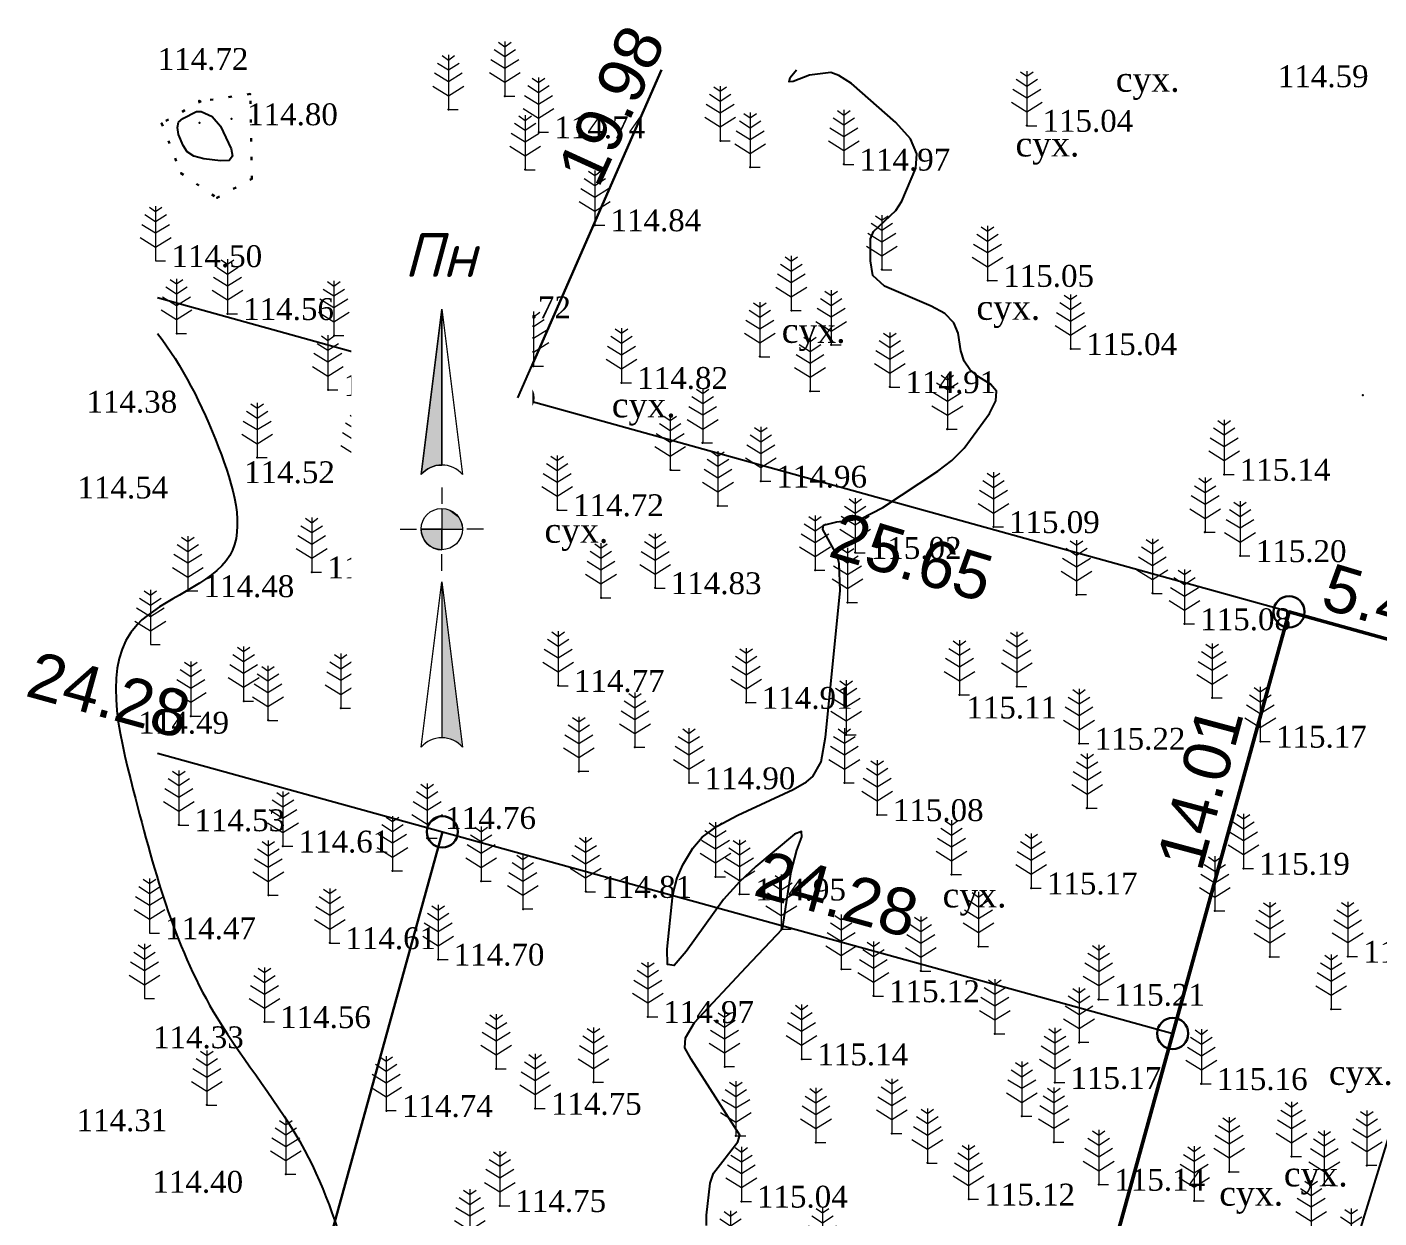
# Model space of a CAD drawing. Header units: millimetres. Extents: x 5405620.8 to 5405710.3, y 5524816.9 to 5524898.3.
# Drawn here: x 5405620.76 to 5405664.08, y 5524860.1 to 5524898.25 of the extents above; entities that cross this region are included whole.
import ezdxf
from ezdxf.enums import TextEntityAlignment as Align

# ---------------------------------------------------------------- set-up
doc = ezdxf.new("R2010")
doc.units = ezdxf.units.MM
doc.set_wipeout_variables(frame=1)
doc.linetypes.add('1', pattern=[6, 3, -3])
doc.linetypes.add('HIDDEN', pattern=[0.5, 0, -0.5])
for name, color, linetype, lineweight in [('#Лист (текст_ПН)', 250, 'Continuous', 0), ('#Штамп', 250, 'Continuous', 0), ('Контур', 7, 'HIDDEN', 30), ('ТОЧКИ', 7, 'Continuous', 30)]:
    doc.layers.add(name, color=color, linetype=linetype, lineweight=lineweight)
for name, color, linetype in [('61420000', 7, 'Continuous'), ('горизонтали', 42, 'Continuous'), ('Ділянки_Межі', 10, 'Continuous'), ('надписи', 7, 'Continuous'), ('Ограда каменная', 7, 'g5_472'), ('отметки', 7, 'Continuous'), ('промеры', 185, 'Continuous'), ('Растительность', 7, 'Continuous')]:
    doc.layers.add(name, color=color, linetype=linetype)
doc.styles.get("Standard").update_dxf_attribs({"font": 'arial.ttf'})
doc.styles.add('times', font='times.ttf')
doc.styles.add('Мой_Топо', font='isocpeui.ttf')
doc.linetypes.add('g5_472', pattern='A,0,-4,[25,GUGK_2005.shx,S=0.4,R=0,X=0,Y=-0.2],0', length=4)

# ---------------------------------------------------------------- blocks, each defined once
blk = doc.blocks.new('A$C51FE15A3')
at = {"layer": 'Растительность', "color": 94, "lineweight": 0}
for points in [[(0, 1.75), (0, 0), (0.319, 0)], [(-0.343, 1.489), (0, 1.267), (0.343, 1.489)], [(-0.201, 1.726), (0, 1.584), (0.201, 1.726)], [(-0.447, 1.172), (0, 0.895), (0.447, 1.172)], [(-0.493, 0.753), (0, 0.444), (0.493, 0.753)]]:
    blk.add_lwpolyline(points, dxfattribs=at)
blk = doc.blocks.new('*U6')
at = {"color": 0}
for points in [[(-0.1125, 0), (-0.1087, -0.0291), (-0.0974, -0.0563)], [(-0.1125, 0), (-0.0974, -0.0563), (0, 0)], [(-0.0974, -0.0563), (0, -0.1125), (0, 0)], [(-0.0974, -0.0563), (-0.0795, -0.0795), (-0.0563, -0.0974)], [(-0.0974, -0.0563), (-0.0563, -0.0974), (0, -0.1125)], [(-0.0563, -0.0974), (-0.0291, -0.1087), (0, -0.1125)]]:
    blk.add_solid(points, dxfattribs=at)
blk = doc.blocks.new('*U7')
at = {"color": 0}
for points in [[(0, 0), (0.0974, 0.0563), (0, 0.1125)], [(0.0974, 0.0563), (0.0291, 0.1087), (0, 0.1125)], [(0.0974, 0.0563), (0.0563, 0.0974), (0.0291, 0.1087)], [(0.0974, 0.0563), (0.0795, 0.0795), (0.0563, 0.0974)], [(0, 0), (0.1125, 0), (0.0974, 0.0563)], [(0.1125, 0), (0.1087, 0.0291), (0.0974, 0.0563)]]:
    blk.add_solid(points, dxfattribs=at)
blk = doc.blocks.new('*U8')
at = {"color": 0}
for points in [[(0, -1.1363), (0.0212, -1.1378), (0, -0.288)], [(0.0212, -1.1378), (0.042, -1.1424), (0, -0.288)], [(0.042, -1.1424), (0.062, -1.1498), (0, -0.288)], [(0.062, -1.1498), (0.0806, -1.1601), (0, -0.288)], [(0.0806, -1.1601), (0.0976, -1.1729), (0, -0.288)], [(0.0976, -1.1729), (0.1126, -1.188), (0, -0.288)]]:
    blk.add_solid(points, dxfattribs=at)
blk = doc.blocks.new('*U9')
at = {"color": 0}
for points in [[(-0.1126, 0.297), (-0.0976, 0.3121), (0, 1.197)], [(-0.0976, 0.3121), (-0.0806, 0.3249), (0, 1.197)], [(-0.0806, 0.3249), (-0.062, 0.3352), (0, 1.197)], [(-0.062, 0.3352), (-0.042, 0.3426), (0, 1.197)], [(-0.042, 0.3426), (-0.0212, 0.3472), (0, 1.197)], [(-0.0212, 0.3472), (0, 0.3487), (0, 1.197)]]:
    blk.add_solid(points, dxfattribs=at)
blk = doc.blocks.new('#Північ')
at = {"color": 7}
blk.add_wipeout([(-2.901, 10.635), (2.901, 10.635), (2.901, -7.981), (-2.901, -7.981)], dxfattribs=at).dxf.layer = '#Лист (текст_ПН)'
at = {"layer": '#Лист (текст_ПН)'}
for p, q in [((-0.663, 1.748), (0, 7.043)), ((0, 7.043), (0, 2.052)), ((0, 7.043), (0.663, 1.748)), ((0, 1.337), (0, 0.807)), ((0, 0.662), (0, -0.662)), ((-1.337, 0), (-0.807, 0)), ((-0.662, 0), (0.662, 0)), ((1.337, 0), (0.807, 0)), ((0, -1.337), (0, -0.807)), ((-0.663, -6.99), (0, -1.695)), ((0, -1.695), (0.663, -6.99)), ((0, -1.695), (0, -6.686))]:
    blk.add_line(p, q, dxfattribs=at)
at = {"layer": '#Лист (текст_ПН)', "flags": 128}
for points in [[(0, 7.043), (-0.663, 1.748, -0.218585), (0, 2.052)], [(0, 0), (-0.662, 0, 0.414214), (0, -0.662)]]:
    blk.add_lwpolyline(points, format="xyb", close=True, dxfattribs=at)
at = {"layer": '#Лист (текст_ПН)'}
blk.add_circle((0, 0), 0.662, dxfattribs=at)
for centre in [(0, 1.178), (0, -7.56)]:
    blk.add_arc(centre, 0.874, 40.6798, 139.3202, dxfattribs=at)
at = {"layer": '#Лист (текст_ПН)', "xscale": 5.883850111352785, "yscale": 5.883850111352785, "zscale": 5.883850111352785}
for name in ['*U9', '*U7', '*U6', '*U8']:
    blk.add_blockref(name, (0, 0), dxfattribs=at)
at = {"layer": '#Лист (текст_ПН)', "style": 'Мой_Топо'}
blk.add_text('Пн', height=1.4, dxfattribs=at).set_placement((-1.217, 8.077))

msp = doc.modelspace()

# ---------------------------------------------------------------- linework, layer by layer
at = {"layer": '61420000', "linetype": '1', "lineweight": 15}
for points, knots in [([(5405707.688, 5524871.991), (5405704.901, 5524872.844), (5405699.886, 5524874.437), (5405692.768, 5524876.821), (5405685.912, 5524877.833), (5405678.582, 5524877.207), (5405672.234, 5524873.951), (5405668.472, 5524869.55), (5405666.526, 5524865.103), (5405663.472, 5524856.175), (5405660.084, 5524843.934), (5405654.824, 5524831.458), (5405654.529, 5524823.292), (5405654.022, 5524819.581), (5405653.765, 5524818.356)], [193.637944, 193.637944, 193.637944, 193.637944, 202.382152, 209.415787, 216.125508, 223.040534, 231.175391, 236.802451, 240.04126, 245.684224, 265.100818, 278.270441, 285.703111, 289.460054, 289.460054, 289.460054, 289.460054]), ([(5405656.799, 5524818.356), (5405656.805, 5524818.401), (5405657.115, 5524821.103), (5405656.994, 5524826.636), (5405659.25, 5524834.228), (5405663.787, 5524846.756), (5405666.287, 5524859.547), (5405672.978, 5524871.175), (5405679.352, 5524874.282), (5405685.758, 5524874.742), (5405690.47, 5524874.577), (5405697.835, 5524872.433), (5405703.121, 5524870.762), (5405707.688, 5524869.353)], [141.235137, 141.235137, 141.235137, 141.235137, 141.370925, 149.409107, 157.660526, 164.914892, 189.429807, 196.533002, 204.112948, 209.45441, 215.794726, 218.082006, 232.42666, 232.42666, 232.42666, 232.42666])]:
    msp.add_open_spline(points, degree=3, knots=knots, dxfattribs=at)
at = {"layer": 'горизонтали', "color": 32}
msp.add_polyline3d([(5405642.537, 5524859.862, 115), (5405642.527, 5524860.192, 115), (5405642.647, 5524861.212, 115), (5405642.757, 5524861.532, 115), (5405643.537, 5524862.542, 115), (5405643.597, 5524862.752, 115), (5405642.037, 5524865.192, 115), (5405641.837, 5524865.552, 115), (5405641.857, 5524865.872, 115), (5405642.147, 5524866.362, 115), (5405643.807, 5524868.132, 115), (5405644.967, 5524869.362, 115), (5405645.247, 5524871.192, 115), (5405645.427, 5524871.882, 115), (5405645.587, 5524872.312, 115), (5405645.577, 5524872.482, 115), (5405645.357, 5524872.392, 115), (5405644.117, 5524871.362, 115), (5405643.587, 5524870.872, 115), (5405643.077, 5524870.302, 115), (5405641.877, 5524868.642, 115), (5405641.497, 5524868.192, 115), (5405641.287, 5524868.222, 115), (5405641.267, 5524868.712, 115), (5405641.457, 5524870.462, 115), (5405641.597, 5524871.002, 115), (5405641.777, 5524871.412, 115), (5405642.097, 5524871.952, 115), (5405642.397, 5524872.302, 115), (5405642.877, 5524872.652, 115), (5405643.537, 5524873.002, 115), (5405645.307, 5524873.832, 115), (5405645.737, 5524874.072, 115), (5405645.937, 5524874.242, 115), (5405646.207, 5524874.712, 115), (5405646.347, 5524875.502, 115), (5405646.817, 5524880.192, 115), (5405646.787, 5524881.072, 115), (5405646.717, 5524881.322, 115), (5405646.257, 5524882.152, 115), (5405646.277, 5524882.292, 115), (5405646.707, 5524882.402, 115), (5405647.477, 5524882.502, 115), (5405648.187, 5524882.862, 115), (5405649.947, 5524884.022, 115), (5405650.397, 5524884.372, 115), (5405650.787, 5524884.762, 115), (5405651.597, 5524885.872, 115), (5405651.807, 5524886.282, 115), (5405651.827, 5524886.592, 115), (5405651.637, 5524886.812, 115), (5405651.217, 5524887.072, 115), (5405650.967, 5524887.282, 115), (5405650.787, 5524887.552, 115), (5405650.687, 5524887.882, 115), (5405650.597, 5524888.442, 115), (5405650.457, 5524888.782, 115), (5405650.167, 5524889.072, 115), (5405649.727, 5524889.312, 115), (5405648.237, 5524889.952, 115), (5405647.867, 5524890.292, 115), (5405647.787, 5524890.762, 115), (5405647.787, 5524891.472, 115), (5405647.887, 5524891.702, 115), (5405648.597, 5524892.372, 115), (5405648.797, 5524892.672, 115), (5405649.237, 5524893.732, 115), (5405649.277, 5524894.192, 115), (5405649.067, 5524894.672, 115), (5405648.597, 5524895.192, 115), (5405647.177, 5524896.442, 115), (5405646.777, 5524896.702, 115), (5405646.517, 5524896.792, 115), (5405645.837, 5524896.712, 115), (5405645.307, 5524896.512, 115), (5405645.177, 5524896.502, 115), (5405645.217, 5524896.632, 115), (5405645.419, 5524896.878, 115)], dxfattribs=at)
msp.add_polyline3d([(5405625.617, 5524894.812, 114.5), (5405625.577, 5524895.032, 114.5), (5405625.617, 5524895.202, 114.5), (5405625.747, 5524895.322, 114.5), (5405626.187, 5524895.542, 114.5), (5405626.337, 5524895.552, 114.5), (5405626.687, 5524895.382, 114.5), (5405626.957, 5524895.072, 114.5), (5405627.297, 5524894.352, 114.5), (5405627.347, 5524894.112, 114.5), (5405627.237, 5524893.982, 114.5), (5405626.957, 5524893.972, 114.5), (5405626.427, 5524894.032, 114.5), (5405626.107, 5524894.112, 114.5), (5405625.887, 5524894.252, 114.5), (5405625.757, 5524894.462, 114.5), (5405625.617, 5524894.812, 114.5)], close=True, dxfattribs=at)
msp.add_open_spline([(5405624.944, 5524888.44), (5405625.73, 5524887.403), (5405626.885, 5524885.161), (5405628.214, 5524880.763), (5405622.772, 5524879.375), (5405624.442, 5524872.575), (5405625.964, 5524867.149), (5405630.819, 5524861.461), (5405631.98, 5524851.958), (5405640.975, 5524845.575), (5405649.66, 5524843.677), (5405656.782, 5524841.559), (5405664.498, 5524840.873), (5405672.19, 5524840.206), (5405676.031, 5524835.984), (5405676.865, 5524831.81), (5405679.532, 5524831.957), (5405681.099, 5524832.87), (5405680.638, 5524834.459), (5405680.358, 5524836.341), (5405681.752, 5524836.366), (5405683.253, 5524833.632), (5405686.602, 5524834.46), (5405689.863, 5524835.266)], degree=3, knots=[1018.845437, 1018.845437, 1018.845437, 1018.845437, 1022.90954, 1026.380728, 1030.095834, 1035.395338, 1043.1603, 1048.251367, 1057.010325, 1070.527511, 1077.466358, 1083.982496, 1092.600956, 1101.125451, 1105.517523, 1109.387698, 1111.533173, 1112.392162, 1114.416178, 1115.856032, 1116.930007, 1117.144695, 1125.035619, 1125.035619, 1125.035619, 1125.035619], dxfattribs=at)
at = {"layer": 'Ділянки_Межі'}
for points in [[(5405641.087, 5524896.878), (5405636.486, 5524886.378), (5405624.944, 5524889.578)], [(5405666.426, 5524896.878), (5405673.564, 5524894.337), (5405666.399, 5524878.073), (5405661.2, 5524879.516), (5405636.486, 5524886.378)], [(5405624.944, 5524874.993), (5405634.068, 5524872.474), (5405624.944, 5524839.422)], [(5405624.944, 5524839.422), (5405634.068, 5524872.474), (5405657.472, 5524866.014), (5405649.017, 5524835.388), (5405624.944, 5524838.306)]]:
    msp.add_lwpolyline(points, dxfattribs=at)
at = {"layer": 'Ділянки_Межі', "lineweight": 25}
msp.add_lwpolyline([(5405624.944, 5524874.993), (5405634.068, 5524872.474), (5405657.472, 5524866.014), (5405661.2, 5524879.516), (5405636.486, 5524886.378), (5405624.944, 5524889.578)], dxfattribs=at)
at = {"layer": 'Ділянки_Межі', "lineweight": 50}
msp.add_lwpolyline([(5405649.017, 5524835.388), (5405657.472, 5524866.014), (5405661.2, 5524879.516), (5405666.399, 5524878.073), (5405689.243, 5524871.766), (5405688.54, 5524869.89), (5405673.52, 5524829.82)], close=True, dxfattribs=at)
at = {"layer": 'Контур', "color": 7, "linetype": 'HIDDEN', "elevation": 114.67}
msp.add_lwpolyline([(5405626.84, 5524892.78), (5405626.84, 5524892.78), (5405627.96, 5524893.39), (5405627.91, 5524896.11), (5405626.34, 5524895.881), (5405625.07, 5524895.17), (5405625.69, 5524893.57), (5405626.84, 5524892.78)], dxfattribs=at)
at = {"layer": 'Ограда каменная', "flags": 128}
msp.add_lwpolyline([(5405674.918, 5524896.878), (5405650.728, 5524818.356)], dxfattribs=at)
at = {"layer": 'отметки', "color": 7}
for p in [(5405627.911, 5524896.106, 114.845), (5405636.07, 5524896.037, 114.823), (5405626.279, 5524895.891, 114.76), (5405634.265, 5524895.611, 114.761), (5405625.073, 5524895.168, 114.722), (5405626.282, 5524895.188, 114.069), (5405627.311, 5524895.307, 114.801), (5405637.157, 5524894.889, 114.735), (5405652.8, 5524895.096, 115.038), (5405642.976, 5524894.607, 114.987), (5405646.936, 5524893.855, 114.97), (5405625.698, 5524893.573, 114.707), (5405627.965, 5524893.395, 114.668), (5405636.723, 5524893.684, 114.796), (5405643.932, 5524893.759, 114.97), (5405626.846, 5524892.785, 114.672), (5405638.956, 5524891.911, 114.838), (5405632.978, 5524890.69, 114.697), (5405648.149, 5524890.485, 115.015), (5405651.543, 5524890.13, 115.047), (5405627.185, 5524889.068, 114.559), (5405634.78, 5524889.124, 114.718), (5405645.255, 5524889.167, 114.882), (5405625.557, 5524888.438, 114.549), (5405630.6, 5524888.373, 114.658), (5405646.53, 5524888.068, 114.877), (5405654.203, 5524887.946, 115.039), (5405636.992, 5524887.387, 114.755), (5405644.237, 5524887.695, 114.971), (5405630.407, 5524886.633, 114.574), (5405639.812, 5524886.859, 114.822), (5405645.855, 5524886.591, 114.906), (5405648.409, 5524886.725, 114.906), (5405663.569, 5524886.457, 115.143), (5405650.249, 5524885.367, 114.967), (5405642.409, 5524884.931, 114.856), (5405628.135, 5524884.461, 114.517), (5405635.572, 5524884.294, 114.668), (5405631.318, 5524884.09, 114.592), (5405633.532, 5524884.233, 114.567), (5405641.375, 5524884.064, 114.849), (5405659.119, 5524883.919, 115.137), (5405644.269, 5524883.7, 114.963), (5405632.598, 5524883.024, 114.634), (5405637.757, 5524882.784, 114.724), (5405642.898, 5524882.918, 114.907), (5405633.736, 5524882.175, 114.643), (5405651.726, 5524882.243, 115.087), (5405658.505, 5524882.074, 115.18), (5405634.919, 5524881.421, 114.652), (5405647.298, 5524881.416, 115.023), (5405659.634, 5524881.313, 115.203), (5405646.015, 5524880.85, 114.961), (5405629.884, 5524880.789, 114.542), (5405636.26, 5524880.409, 114.712), (5405625.915, 5524880.19, 114.484), (5405639.156, 5524879.97, 114.759), (5405640.888, 5524880.286, 114.835), (5405654.388, 5524880.066, 115.103), (5405656.824, 5524880.114, 115.077), (5405647.056, 5524879.821, 115.012), (5405657.855, 5524879.13, 115.081), (5405637.784, 5524877.155, 114.77), (5405652.48, 5524877.132, 115.146), (5405627.703, 5524876.659, 114.594), (5405643.805, 5524876.612, 114.906), (5405645.564, 5524876.662, 114.965), (5405650.639, 5524876.863, 115.111), (5405658.736, 5524876.762, 115.128), (5405626.011, 5524876.18, 114.571), (5405630.812, 5524876.437, 114.613), (5405635.762, 5524876.412, 114.747), (5405628.485, 5524876.047, 114.606), (5405647.01, 5524875.584, 115.026), (5405654.471, 5524875.302, 115.218), (5405660.283, 5524875.368, 115.174), (5405632.896, 5524874.937, 114.643), (5405640.239, 5524875.181, 114.892), (5405638.444, 5524874.408, 114.789), (5405641.973, 5524874.037, 114.903), (5405646.955, 5524874.045, 115.029), (5405654.725, 5524873.231, 115.168), (5405625.623, 5524872.692, 114.533), (5405648.004, 5524873.016, 115.084), (5405633.58, 5524872.268, 114.758), (5405628.96, 5524872.009, 114.605), (5405659.742, 5524871.297, 115.191), (5405632.468, 5524871.221, 114.693), (5405635.314, 5524870.891, 114.791), (5405642.824, 5524871.031, 115.09), (5405650.385, 5524871.101, 115.158), (5405628.497, 5524870.439, 114.539), (5405638.663, 5524870.556, 114.813), (5405643.593, 5524870.472, 114.948), (5405652.94, 5524870.667, 115.169), (5405636.652, 5524869.999, 114.778), (5405658.818, 5524869.937, 115.229), (5405644.934, 5524869.355, 114.999), (5405630.46, 5524868.913, 114.61), (5405651.25, 5524868.8, 115.206), (5405633.93, 5524868.387, 114.697), (5405660.584, 5524868.467, 115.228), (5405663.081, 5524868.48, 115.187), (5405646.854, 5524868.068, 115.088), (5405649.398, 5524868.014, 115.143), (5405647.884, 5524867.214, 115.12), (5405655.096, 5524867.101, 115.21), (5405640.647, 5524866.55, 114.971), (5405662.55, 5524866.794, 115.238), (5405628.369, 5524866.386, 114.56), (5405651.774, 5524866, 115.169), (5405654.47, 5524865.726, 115.21), (5405635.796, 5524864.883, 114.723), (5405643.115, 5524864.946, 115.042), (5405645.585, 5524865.191, 115.143), (5405638.909, 5524864.448, 114.845), (5405653.696, 5524864.437, 115.174), (5405658.387, 5524864.401, 115.159), (5405626.522, 5524863.722, 114.456), (5405632.275, 5524863.537, 114.742), (5405637.047, 5524863.607, 114.745), (5405652.636, 5524863.361, 115.186), (5405643.473, 5524862.728, 114.994), (5405648.469, 5524862.812, 115.085), (5405646.037, 5524862.522, 115.105), (5405653.658, 5524862.526, 115.173), (5405649.609, 5524861.864, 115.109), (5405661.279, 5524862.066, 115.168), (5405663.689, 5524861.788, 115.155), (5405629.051, 5524861.501, 114.455), (5405659.283, 5524861.575, 115.13), (5405655.102, 5524861.174, 115.137), (5405662.328, 5524861.154, 115.137), (5405635.908, 5524860.493, 114.754), (5405643.65, 5524860.634, 115.042), (5405650.935, 5524860.701, 115.119), (5405658.159, 5524860.655, 115.128)]:
    msp.add_point(p, dxfattribs=at)
at = {"layer": 'ТОЧКИ'}
for centre in [(5405636.486, 5524886.378), (5405661.2, 5524879.516), (5405634.068, 5524872.474), (5405657.472, 5524866.013)]:
    msp.add_circle(centre, 0.5, dxfattribs=at)

# ---------------------------------------------------------------- block references
at = {"layer": 'Растительность', "color": 7}
for p in [(5405636.07, 5524896.04, 114.82), (5405634.26, 5524895.61, 114.76), (5405637.15, 5524894.89, 114.74), (5405652.8, 5524895.09, 115.04), (5405642.97, 5524894.61, 114.99), (5405646.93, 5524893.85, 114.97), (5405636.72, 5524893.68, 114.8), (5405643.93, 5524893.76, 114.97), (5405638.95, 5524891.91, 114.84), (5405624.88, 5524890.76, 114.5), (5405632.97, 5524890.69, 114.7), (5405648.15, 5524890.48, 115.02), (5405651.54, 5524890.13, 115.05), (5405627.18, 5524889.07, 114.56), (5405634.78, 5524889.12, 114.72), (5405645.25, 5524889.17, 114.88), (5405625.55, 5524888.44, 114.55), (5405630.59, 5524888.37, 114.66), (5405646.53, 5524888.07, 114.88), (5405654.2, 5524887.94, 115.04), (5405636.99, 5524887.39, 114.76), (5405644.24, 5524887.69, 114.97), (5405630.4, 5524886.63, 114.57), (5405639.81, 5524886.86, 114.82), (5405645.85, 5524886.59, 114.91), (5405648.41, 5524886.72, 114.91), (5405650.25, 5524885.37, 114.97), (5405642.41, 5524884.93, 114.86), (5405628.13, 5524884.46, 114.52), (5405635.57, 5524884.29, 114.67), (5405631.31, 5524884.09, 114.59), (5405633.53, 5524884.23, 114.57), (5405641.37, 5524884.06, 114.85), (5405659.12, 5524883.92, 115.14), (5405644.27, 5524883.7, 114.96), (5405632.59, 5524883.02, 114.63), (5405637.75, 5524882.78, 114.72), (5405642.9, 5524882.92, 114.91), (5405633.73, 5524882.17, 114.64), (5405651.73, 5524882.24, 115.09), (5405658.51, 5524882.07, 115.18), (5405634.91, 5524881.42, 114.65), (5405647.3, 5524881.41, 115.02), (5405659.63, 5524881.31, 115.2), (5405646.01, 5524880.85, 114.96), (5405629.88, 5524880.79, 114.54), (5405636.26, 5524880.41, 114.71), (5405625.91, 5524880.19, 114.48), (5405639.15, 5524879.97, 114.76), (5405640.89, 5524880.28, 114.83), (5405654.39, 5524880.07, 115.1), (5405656.82, 5524880.11, 115.08), (5405647.05, 5524879.82, 115.01), (5405657.85, 5524879.13, 115.08), (5405624.71, 5524878.47, 114.54), (5405637.78, 5524877.15, 114.77), (5405652.48, 5524877.13, 115.15), (5405627.7, 5524876.66, 114.59), (5405643.8, 5524876.61, 114.91), (5405650.64, 5524876.86, 115.11), (5405658.74, 5524876.76, 115.13), (5405626.01, 5524876.18, 114.57), (5405628.48, 5524876.04, 114.61), (5405630.81, 5524876.43, 114.61), (5405635.76, 5524876.41, 114.75), (5405640.24, 5524875.18, 114.89), (5405647.01, 5524875.58, 115.03), (5405654.47, 5524875.3, 115.22), (5405660.28, 5524875.37, 115.17), (5405632.89, 5524874.93, 114.64), (5405638.44, 5524874.41, 114.79), (5405641.97, 5524874.04, 114.9), (5405646.95, 5524874.04, 115.03), (5405648, 5524873.02, 115.08), (5405654.73, 5524873.23, 115.17), (5405625.62, 5524872.69, 114.53), (5405633.58, 5524872.27, 114.76), (5405628.96, 5524872.01, 114.61), (5405659.74, 5524871.3, 115.19), (5405632.47, 5524871.22, 114.69), (5405635.31, 5524870.89, 114.79), (5405642.82, 5524871.03, 115.09), (5405650.38, 5524871.1, 115.16), (5405628.49, 5524870.44, 114.54), (5405638.66, 5524870.55, 114.81), (5405643.59, 5524870.47, 114.95), (5405652.94, 5524870.67, 115.17), (5405636.65, 5524870, 114.78), (5405658.82, 5524869.94, 115.23), (5405624.68, 5524869.23, 114.47), (5405644.93, 5524869.35, 115), (5405630.46, 5524868.91, 114.61), (5405651.25, 5524868.8, 115.21), (5405633.93, 5524868.38, 114.7), (5405660.58, 5524868.47, 115.23), (5405663.08, 5524868.48, 115.19), (5405646.85, 5524868.07, 115.09), (5405649.4, 5524868.01, 115.14), (5405624.52, 5524867.13, 114.35), (5405647.88, 5524867.21, 115.12), (5405655.1, 5524867.1, 115.21), (5405640.65, 5524866.55, 114.97), (5405662.55, 5524866.79, 115.24), (5405628.37, 5524866.38, 114.56), (5405651.77, 5524866, 115.17), (5405654.47, 5524865.73, 115.21), (5405635.79, 5524864.88, 114.72), (5405643.11, 5524864.95, 115.04), (5405645.58, 5524865.19, 115.14), (5405638.91, 5524864.45, 114.84), (5405653.7, 5524864.44, 115.17), (5405658.39, 5524864.4, 115.16), (5405626.52, 5524863.72, 114.46), (5405632.27, 5524863.54, 114.74), (5405637.04, 5524863.61, 114.75), (5405652.64, 5524863.36, 115.19), (5405643.47, 5524862.73, 114.99), (5405648.47, 5524862.81, 115.09), (5405646.04, 5524862.52, 115.1), (5405653.66, 5524862.53, 115.17), (5405649.61, 5524861.86, 115.11), (5405661.28, 5524862.07, 115.17), (5405663.69, 5524861.79, 115.16), (5405629.05, 5524861.5, 114.46), (5405659.28, 5524861.58, 115.13), (5405655.1, 5524861.17, 115.14), (5405662.33, 5524861.15, 115.14), (5405635.91, 5524860.49, 114.75), (5405643.65, 5524860.63, 115.04), (5405650.93, 5524860.7, 115.12), (5405658.16, 5524860.65, 115.13), (5405634.95, 5524859.27, 114.68), (5405661.91, 5524859.56, 115.17), (5405643.3, 5524858.58, 114.88), (5405646.25, 5524858.68, 115.04), (5405663.19, 5524858.65, 115.15)]:
    msp.add_blockref('A$C51FE15A3', p, dxfattribs=at)

# ---------------------------------------------------------------- texts
at = {"layer": 'надписи', "color": 7, "style": 'times'}
for p in [(5405655.648, 5524896.98, 111.861), (5405652.435, 5524894.906, 111.861), (5405651.181, 5524889.674, 111.861), (5405644.942, 5524888.936, 111.861), (5405639.498, 5524886.549, 111.861), (5405637.34, 5524882.532, 111.861), (5405650.099, 5524870.85, 111.861), (5405662.478, 5524865.166, 111.861), (5405661.034, 5524861.913, 111.861), (5405658.964, 5524861.297, 111.861)]:
    msp.add_text('сух.', height=0.8, dxfattribs=at).set_placement(p, align=Align.TOP_LEFT)
at = {"layer": 'отметки', "color": 7, "style": 'times'}
for s, p in [('114.72', (5405624.944, 5524897.578, 114.719)), ('114.59', (5405660.841, 5524897.026, 114.588)), ('114.80', (5405627.811, 5524895.807, 114.801)), ('115.04', (5405653.3, 5524895.596, 115.038)), ('114.74', (5405637.657, 5524895.389, 114.735)), ('114.97', (5405647.436, 5524894.355, 114.97)), ('114.84', (5405639.456, 5524892.411, 114.838)), ('114.50', (5405625.386, 5524891.262, 114.504)), ('114.70', (5405633.478, 5524891.19, 114.697)), ('115.05', (5405652.043, 5524890.63, 115.047)), ('114.56', (5405627.685, 5524889.568, 114.559)), ('114.72', (5405635.28, 5524889.624, 114.718)), ('115.04', (5405654.703, 5524888.446, 115.039)), ('114.82', (5405640.312, 5524887.359, 114.822)), ('114.57', (5405630.907, 5524887.133, 114.574)), ('114.91', (5405648.909, 5524887.225, 114.906)), ('114.38', (5405622.662, 5524886.6, 114.385)), ('114.52', (5405627.715, 5524884.341, 114.517)), ('115.14', (5405659.619, 5524884.419, 115.137)), ('114.54', (5405622.374, 5524883.852, 114.544)), ('114.96', (5405644.769, 5524884.2, 114.963)), ('114.72', (5405638.257, 5524883.284, 114.724)), ('115.09', (5405652.226, 5524882.743, 115.087)), ('115.02', (5405647.798, 5524881.916, 115.023)), ('115.20', (5405660.134, 5524881.813, 115.203)), ('114.54', (5405630.384, 5524881.289, 114.542)), ('114.48', (5405626.415, 5524880.69, 114.484)), ('114.83', (5405641.388, 5524880.786, 114.835)), ('115.08', (5405658.355, 5524879.63, 115.081)), ('114.61', (5405631.195, 5524877.382, 114.613)), ('114.77', (5405638.284, 5524877.655, 114.77)), ('114.91', (5405644.305, 5524877.112, 114.906)), ('115.11', (5405650.859, 5524876.803, 115.111)), ('114.49', (5405624.324, 5524876.318, 114.485)), ('115.22', (5405654.971, 5524875.802, 115.218)), ('115.17', (5405660.783, 5524875.868, 115.174)), ('114.90', (5405642.473, 5524874.537, 114.903)), ('115.08', (5405648.504, 5524873.516, 115.084)), ('114.53', (5405626.123, 5524873.192, 114.533)), ('114.76', (5405634.16, 5524873.266, 114.758)), ('114.61', (5405629.46, 5524872.509, 114.605)), ('115.19', (5405660.242, 5524871.797, 115.191)), ('114.81', (5405639.163, 5524871.056, 114.813)), ('114.95', (5405644.093, 5524870.972, 114.948)), ('115.17', (5405653.44, 5524871.167, 115.169)), ('114.47', (5405625.185, 5524869.732, 114.471)), ('114.61', (5405630.96, 5524869.413, 114.61)), ('114.70', (5405634.43, 5524868.887, 114.697)), ('115.19', (5405663.581, 5524868.98, 115.187)), ('115.12', (5405648.384, 5524867.714, 115.12)), ('115.21', (5405655.596, 5524867.601, 115.21)), ('114.97', (5405641.147, 5524867.05, 114.971)), ('114.56', (5405628.869, 5524866.886, 114.56)), ('114.33', (5405624.796, 5524866.24, 114.331)), ('115.14', (5405646.085, 5524865.691, 115.143)), ('115.17', (5405654.196, 5524864.937, 115.174)), ('115.16', (5405658.887, 5524864.901, 115.159)), ('114.74', (5405632.775, 5524864.037, 114.742)), ('114.75', (5405637.547, 5524864.107, 114.745)), ('114.31', (5405622.345, 5524863.582, 114.309)), ('114.40', (5405624.776, 5524861.61, 114.396)), ('115.14', (5405655.602, 5524861.674, 115.137)), ('114.75', (5405636.408, 5524860.993, 114.754)), ('115.04', (5405644.15, 5524861.134, 115.042)), ('115.12', (5405651.435, 5524861.201, 115.119))]:
    msp.add_text(s, height=0.7, dxfattribs=at).set_placement(p, align=Align.TOP_LEFT)
at = {"layer": 'промеры', "char_height": 1.5, "attachment_point": 1}
for s, insert, rotation in [('19.98', (5405637.705, 5524893.675), 65.4793), ('25.65', (5405646.813, 5524882.748), 343.4026), ('5.40', (5405662.586, 5524881.1), 343.4026), ('24.28', (5405621.056, 5524878.284), 344.5669), ('14.01', (5405656.942, 5524871.547), 74.9444), ('24.28', (5405644.384, 5524871.901), 344.5622)]:
    msp.add_mtext(s, dxfattribs=dict(at, insert=insert, rotation=rotation))

# ---------------------------------------------------------------- next in the draw order: block references
at = {"layer": '#Штамп'}
msp.add_blockref('#Північ', (5405634.049, 5524882.17, 114.64), dxfattribs=at)

# ---------------------------------------------------------------- next in the draw order: linework, layer by layer
at = {"layer": 'Ділянки_Межі'}
msp.add_lwpolyline([(5405636.486, 5524886.378), (5405641.087, 5524896.878)], dxfattribs=at)

doc.saveas('drawing.dxf')
